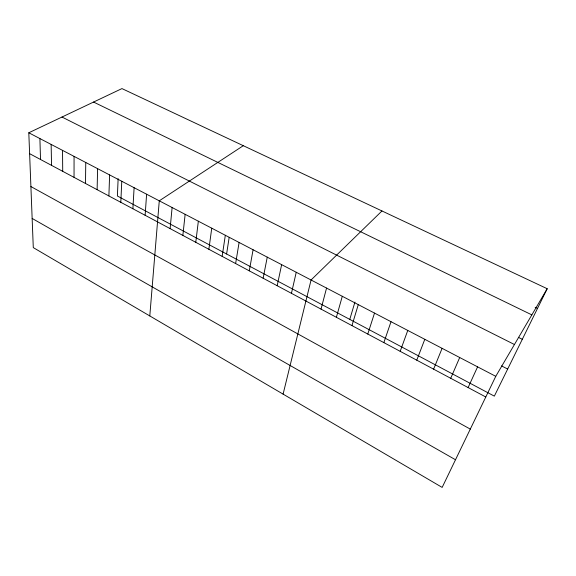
<?xml version="1.0" encoding="UTF-8"?>
<svg xmlns="http://www.w3.org/2000/svg" width="576" height="576" viewBox="0 0 576 576"><rect width="100%" height="100%" fill="white"/><g stroke="black" fill="none" stroke-linecap="round" stroke-linejoin="round"><path stroke-width="0.86" d="M74.045 177.365L74.066 156.384M85.507 183.485L85.759 162.482M97.121 189.677L97.603 168.66M108.886 195.955L109.613 174.924M118.138 178.654L117.396 196.013L494.338 396.144L547.2 288.72L121.954 88.589L28.8 132.775L33.286 247.608L442.159 487.411L495.763 376.33L547.2 288.72M120.809 202.313L121.774 181.267M132.89 208.757L134.107 187.697M145.13 215.287L146.606 194.22M149.796 315.936L159.271 200.822L243.295 145.699M170.114 228.607L172.116 207.526M182.858 235.411L185.141 214.315M195.775 242.302L198.346 221.206M208.879 249.286L211.745 228.19M222.156 256.37L225.324 235.274M226.606 253.994L229.162 237.42M235.627 263.556L239.105 242.46M249.286 270.842L253.08 249.754M263.138 278.23L267.257 257.148M277.186 285.725L281.642 264.65M291.442 293.328L296.244 272.261M283.097 394.121L311.062 279.994L381.967 210.96M321.026 309.103L326.556 288.072M336.377 317.297L342.295 296.28M349.783 319.392L354.931 302.062M351.958 325.606L358.279 304.618M367.783 334.051L374.515 313.085M383.854 342.619L391.01 321.689M400.176 351.331L407.772 330.43M416.758 360.173L424.8 339.314M433.606 369.158L442.109 348.343M450.72 378.288L459.698 357.516M468.115 387.569L477.583 366.847M535.147 307.296L537.502 308.426M93.564 102.053L531.842 314.878M518.342 337.313L522.317 339.293M61.992 117.036L514.44 344.52M501.559 365.904L507.672 369.058M28.8 132.775L495.763 376.33M29.614 153.67L485.791 396.994M30.902 186.552L470.297 429.106M32.148 218.434L455.501 459.756M39.902 138.564L40.514 159.48M51.142 144.425L51.545 165.37M62.532 150.365L62.719 171.331"/></g></svg>
